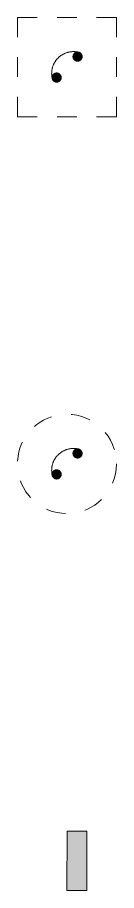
# Model space of a CAD drawing. Header units: metres. Extents: x 3068 to 3311, y 1718 to 1911.
# Drawn here: x 3226.799 to 3227.3, y 1845.409 to 1849.81 of the extents above; entities that cross this region are included whole.
import ezdxf

# ---------------------------------------------------------------- set-up
doc = ezdxf.new("R2010")
doc.units = ezdxf.units.M
doc.linetypes.add('Socle_Continu', pattern=[2.5, 2.5, 0])
doc.linetypes.add('Socle_Discontinu', pattern=[0.075, 0.05, -0.025])
doc.layers.add('TELEC_SCT', color=3, linetype='Socle_Continu', lineweight=13)
doc.styles.get("Standard").update_dxf_attribs({"font": 'arial.ttf'})

# ---------------------------------------------------------------- blocks, each defined once
blk = doc.blocks.new('IP_0683')
at = {"layer": 'TELEC_SCT', "linetype": 'Socle_Continu'}
blk.add_hatch(color=256, dxfattribs=at).paths.add_polyline_path([(0.1001, 0.15), (0.0999, -0.15), (-0.0001, -0.15), (0.0001, 0.15)])
for p, q in [((-0.0001, -0.15), (0.0001, 0.15)), ((0.0001, 0.15), (0.1001, 0.15)), ((0.1001, 0.15), (0.0999, -0.15)), ((0.0999, -0.15), (-0.0001, -0.15))]:
    blk.add_line(p, q, dxfattribs=at)
at = {"layer": 'TELEC_SCT', "linetype": 'Socle_Continu', "flags": 9}
for tag, p in [('ID', (0.8324, 0.0446)), ('NATURE', (0.8324, -0.2767)), ('FAMILLE', (0.8324, -0.598)), ('CALQUE', (0.8324, -0.9193))]:
    blk.add_attdef(tag, p, '', height=0.2, dxfattribs=at)
blk = doc.blocks.new('IP_0681')
at = {"layer": 'TELEC_SCT', "linetype": 'Socle_Discontinu'}
h = blk.add_hatch(color=256, dxfattribs=at)
edge = h.paths.add_edge_path()
edge.add_ellipse((0.3037, 0.3029), major_axis=(-0.0164, 0.0164), ratio=1, start_angle=179.1533, end_angle=359.1533, ccw=False)
edge.add_ellipse((0.3037, 0.3029), major_axis=(-0.0164, 0.0164), ratio=1, start_angle=-0.8467, end_angle=179.1533, ccw=False)
h = blk.add_hatch(color=256, dxfattribs=at)
edge = h.paths.add_edge_path()
edge.add_ellipse((0.1979, 0.1971), major_axis=(-0.0164, 0.0164), ratio=1, start_angle=179.0978, end_angle=359.0978, ccw=False)
edge.add_ellipse((0.1979, 0.1971), major_axis=(0.0164, 0.0164), ratio=1, start_angle=89.0978, end_angle=269.0978, ccw=False)
blk.add_lwpolyline([(0, 0), (0.5, 0), (0.5, 0.5), (0, 0.5)], close=True, dxfattribs=at)
for points in [[(0.3037, 0.326, 0.04668), (0.2832, 0.3279, 0.098491), (0.241, 0.3195, 0.098491), (0.2052, 0.2956, 0.098491), (0.1813, 0.2598, 0.098491), (0.1729, 0.2176, 0.04668), (0.1748, 0.1971, 0.098491)], [(0.2875, 0.3195, 0.003694), (0.2873, 0.3192, 0.098491), (0.2823, 0.3117, 0.098491), (0.2805, 0.3029, 0.098491), (0.2823, 0.294, 0.098491), (0.2873, 0.2865, 0.098491), (0.2948, 0.2815, 0.098491), (0.3037, 0.2797, 0.098491), (0.3125, 0.2815, 0.094763), (0.3198, 0.2863, 0.098491)], [(0.3198, 0.2863, 0.003694), (0.32, 0.2865, 0.098491), (0.325, 0.294, 0.098491), (0.3268, 0.3029, 0.098491), (0.325, 0.3117, 0.098491), (0.32, 0.3192, 0.098491), (0.3125, 0.3242, 0.098491), (0.3037, 0.326, 0.098491), (0.2948, 0.3242, 0.094763), (0.2875, 0.3195, 0.098491)], [(0.1818, 0.2138, 0.003937), (0.1816, 0.2135, 0.098491), (0.1765, 0.206, 0.098491), (0.1748, 0.1971, 0.098491), (0.1765, 0.1883, 0.098491), (0.1816, 0.1808, 0.098491), (0.1891, 0.1757, 0.098491), (0.1979, 0.174, 0.098491), (0.2068, 0.1757, 0.094518), (0.2141, 0.1805, 0.098491)]]:
    blk.add_lwpolyline(points, format="xyb", dxfattribs=at)
blk.add_lwpolyline([(0.1816, 0.2135, 0.098491), (0.1765, 0.206, 0.098491), (0.1748, 0.1971, 0.098491), (0.1765, 0.1883, 0.098491), (0.1816, 0.1808, 0.098491), (0.1891, 0.1757, 0.098491), (0.1979, 0.174, 0.098491), (0.2068, 0.1757, 0.098491), (0.2143, 0.1808, 0.098491), (0.2193, 0.1883, 0.098491), (0.2211, 0.1971, 0.098491), (0.2193, 0.206, 0.098491), (0.2143, 0.2135, 0.098491), (0.2068, 0.2185, 0.098491), (0.1979, 0.2203, 0.098491), (0.1891, 0.2185, 0.098491)], format="xyb", close=True, dxfattribs=at)
at = {"layer": 'TELEC_SCT', "linetype": 'Socle_Discontinu', "flags": 9}
for tag, p in [('ID', (0.9428, 0.3515)), ('NATURE', (0.9428, 0.0302)), ('FAMILLE', (0.9428, -0.2911)), ('CALQUE', (0.9428, -0.6124))]:
    blk.add_attdef(tag, p, '', height=0.2, dxfattribs=at)
blk = doc.blocks.new('IP_0682')
at = {"layer": 'TELEC_SCT', "linetype": 'Socle_Discontinu'}
h = blk.add_hatch(color=256, dxfattribs=at)
edge = h.paths.add_edge_path()
edge.add_ellipse((0.0534, 0.0529), major_axis=(-0.0164, 0.0164), ratio=1, start_angle=179.1533, end_angle=359.1533, ccw=False)
edge.add_ellipse((0.0534, 0.0529), major_axis=(-0.0164, 0.0164), ratio=1, start_angle=-0.8467, end_angle=179.1533, ccw=False)
h = blk.add_hatch(color=256, dxfattribs=at)
edge = h.paths.add_edge_path()
edge.add_ellipse((-0.0524, -0.0529), major_axis=(-0.0164, 0.0164), ratio=1, start_angle=179.0978, end_angle=359.0978, ccw=False)
edge.add_ellipse((-0.0524, -0.0529), major_axis=(0.0164, 0.0164), ratio=1, start_angle=89.0978, end_angle=269.0978, ccw=False)
for points in [[(0.0534, 0.076, 0.04668), (0.0329, 0.0779, 0.098491), (-0.0093, 0.0695, 0.098491), (-0.0451, 0.0456, 0.098491), (-0.069, 0.0098, 0.098491), (-0.0774, -0.0324, 0.04668), (-0.0755, -0.0529, 0.098491)], [(0.0372, 0.0695, 0.003694), (0.037, 0.0692, 0.098491), (0.032, 0.0617, 0.098491), (0.0302, 0.0529, 0.098491), (0.032, 0.044, 0.098491), (0.037, 0.0365, 0.098491), (0.0445, 0.0315, 0.098491), (0.0534, 0.0297, 0.098491), (0.0622, 0.0315, 0.094763), (0.0695, 0.0363, 0.098491)], [(0.0695, 0.0363, 0.003694), (0.0697, 0.0365, 0.098491), (0.0747, 0.044, 0.098491), (0.0765, 0.0529, 0.098491), (0.0747, 0.0617, 0.098491), (0.0697, 0.0692, 0.098491), (0.0622, 0.0742, 0.098491), (0.0534, 0.076, 0.098491), (0.0445, 0.0742, 0.094763), (0.0372, 0.0695, 0.098491)], [(-0.0685, -0.0362, 0.003937), (-0.0687, -0.0365, 0.098491), (-0.0738, -0.044, 0.098491), (-0.0755, -0.0529, 0.098491), (-0.0738, -0.0617, 0.098491), (-0.0687, -0.0692, 0.098491), (-0.0612, -0.0743, 0.098491), (-0.0524, -0.076, 0.098491), (-0.0435, -0.0743, 0.094518), (-0.0362, -0.0695, 0.098491)]]:
    blk.add_lwpolyline(points, format="xyb", dxfattribs=at)
blk.add_lwpolyline([(-0.0687, -0.0365, 0.098491), (-0.0738, -0.044, 0.098491), (-0.0755, -0.0529, 0.098491), (-0.0738, -0.0617, 0.098491), (-0.0687, -0.0692, 0.098491), (-0.0612, -0.0743, 0.098491), (-0.0524, -0.076, 0.098491), (-0.0435, -0.0743, 0.098491), (-0.036, -0.0692, 0.098491), (-0.031, -0.0617, 0.098491), (-0.0292, -0.0529, 0.098491), (-0.031, -0.044, 0.098491), (-0.036, -0.0365, 0.098491), (-0.0435, -0.0315, 0.098491), (-0.0524, -0.0297, 0.098491), (-0.0612, -0.0315, 0.098491)], format="xyb", close=True, dxfattribs=at)
blk.add_circle((0, 0), 0.2503, dxfattribs=at)
at = {"layer": 'TELEC_SCT', "linetype": 'Socle_Discontinu', "flags": 9}
for tag, p in [('ID', (0.7273, 0.0818)), ('NATURE', (0.7273, -0.2395)), ('FAMILLE', (0.7273, -0.5608)), ('CALQUE', (0.7273, -0.882))]:
    blk.add_attdef(tag, p, '', height=0.2, dxfattribs=at)

msp = doc.modelspace()

# ---------------------------------------------------------------- block references
at = {"layer": 'TELEC_SCT', "linetype": 'Socle_Continu'}
for name, p in [('IP_0681', (3226.7989, 1849.3095)), ('IP_0682', (3227.0492, 1847.5595)), ('IP_0683', (3227.0492, 1845.5595))]:
    msp.add_blockref(name, p, dxfattribs=at)

doc.saveas('drawing.dxf')
